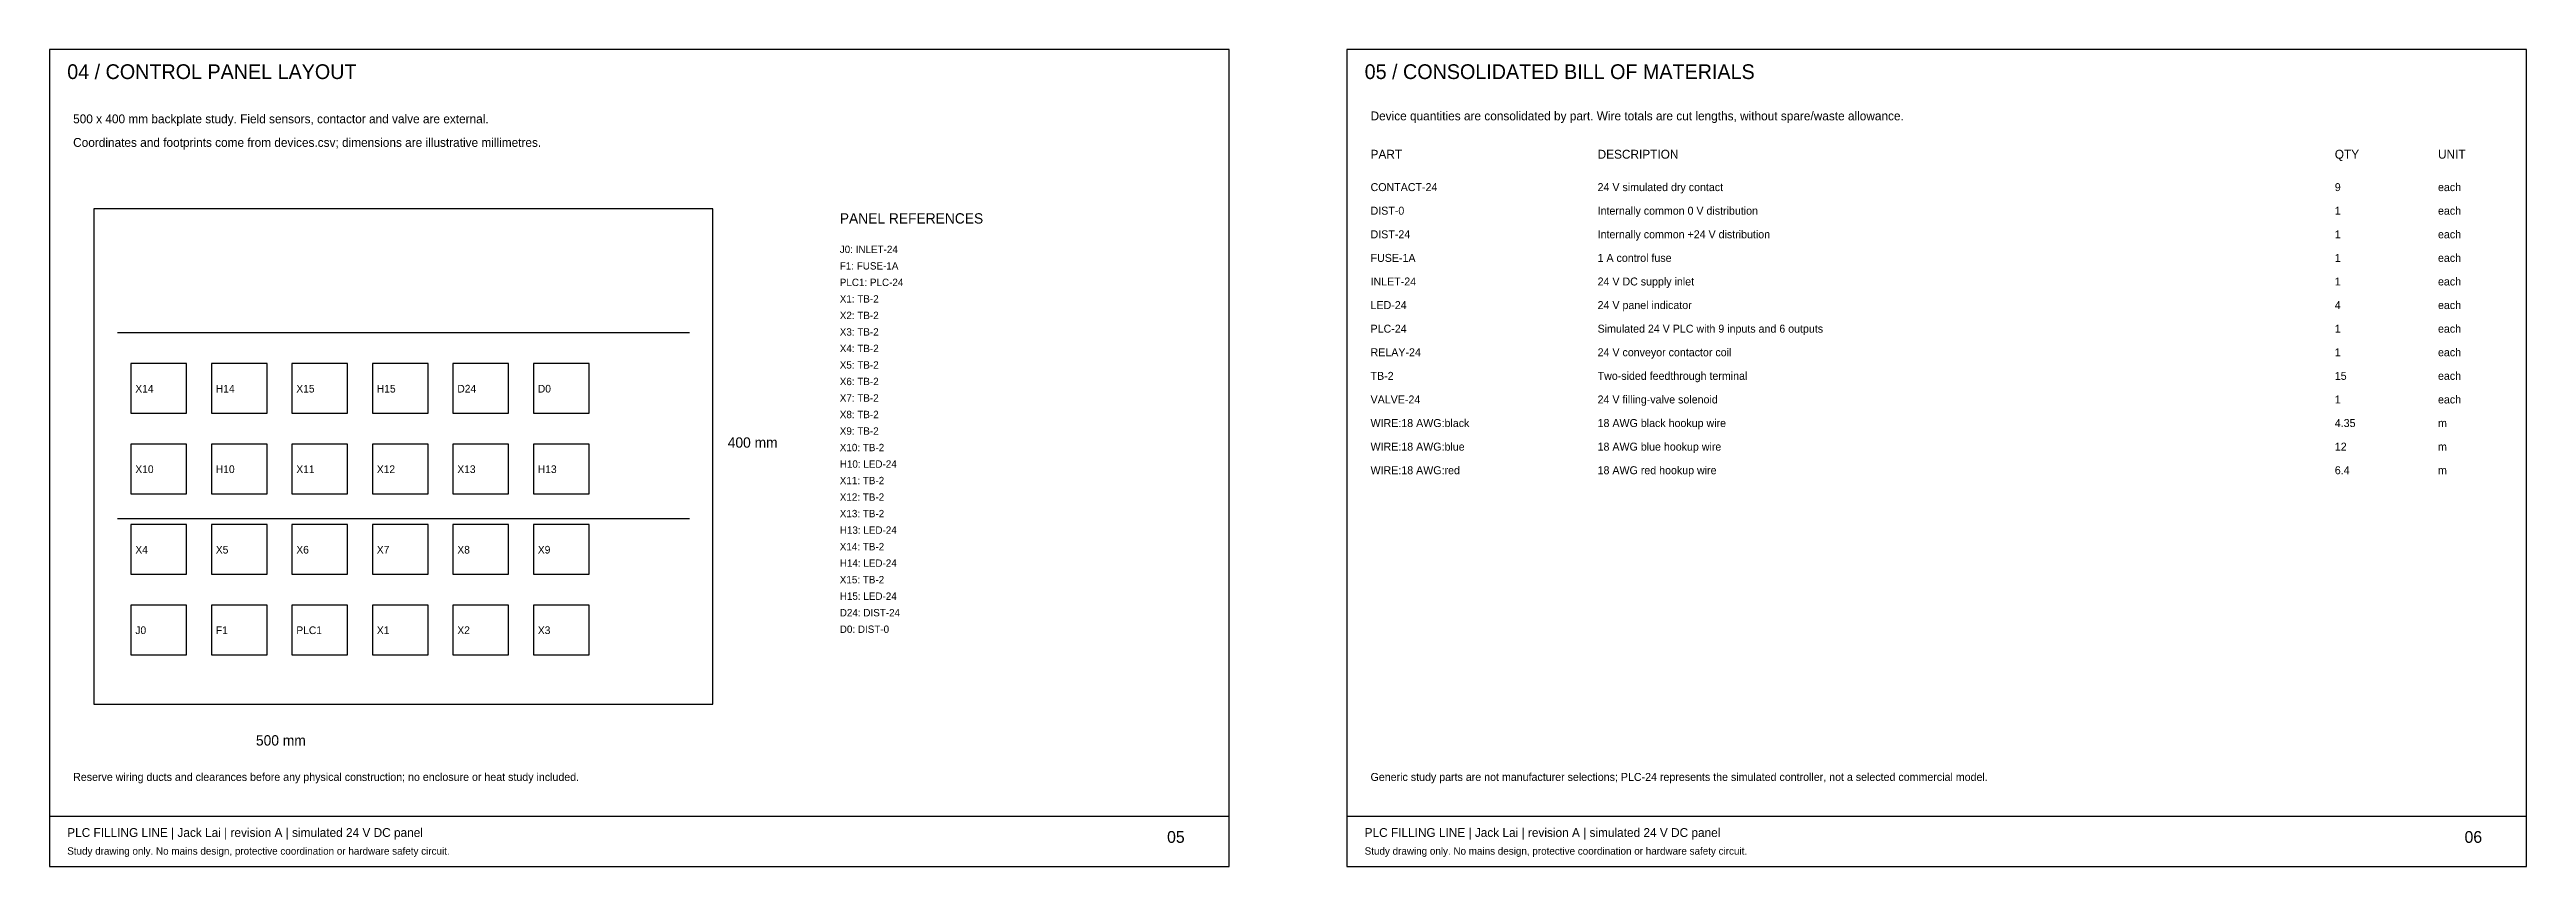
# Model space of a CAD drawing. Header units: millimetres. Extents: x 10 to 2610, y 10 to 287.
# Drawn here: x 1770 to 2610, y 10 to 287 of the extents above; entities that cross this region are included whole.
import ezdxf

# ---------------------------------------------------------------- set-up
doc = ezdxf.new("R2010")
doc.units = ezdxf.units.MM
doc.layers.add('SHEET_5', color=7, linetype='Continuous')
doc.layers.add('SHEET_6', color=7, linetype='Continuous')

msp = doc.modelspace()

# ---------------------------------------------------------------- linework, layer by layer
at = {"layer": 'SHEET_5'}
for p, q in [((1793, 191), (1987, 191)), ((1793, 128), (1987, 128)), ((1770, 27), (2170, 27))]:
    msp.add_line(p, q, dxfattribs=at)
for points in [[(1770, 10), (2170, 10), (2170, 287), (1770, 287)], [(1785, 65), (1995, 65), (1995, 233), (1785, 233)], [(1797.6, 163.7), (1816.5, 163.7), (1816.5, 180.5), (1797.6, 180.5)], [(1824.9, 163.7), (1843.8, 163.7), (1843.8, 180.5), (1824.9, 180.5)], [(1852.2, 163.7), (1871.1, 163.7), (1871.1, 180.5), (1852.2, 180.5)], [(1879.5, 163.7), (1898.4, 163.7), (1898.4, 180.5), (1879.5, 180.5)], [(1906.8, 163.7), (1925.7, 163.7), (1925.7, 180.5), (1906.8, 180.5)], [(1934.1, 163.7), (1953, 163.7), (1953, 180.5), (1934.1, 180.5)], [(1797.6, 136.4), (1816.5, 136.4), (1816.5, 153.2), (1797.6, 153.2)], [(1824.9, 136.4), (1843.8, 136.4), (1843.8, 153.2), (1824.9, 153.2)], [(1852.2, 136.4), (1871.1, 136.4), (1871.1, 153.2), (1852.2, 153.2)], [(1879.5, 136.4), (1898.4, 136.4), (1898.4, 153.2), (1879.5, 153.2)], [(1906.8, 136.4), (1925.7, 136.4), (1925.7, 153.2), (1906.8, 153.2)], [(1934.1, 136.4), (1953, 136.4), (1953, 153.2), (1934.1, 153.2)], [(1797.6, 109.1), (1816.5, 109.1), (1816.5, 125.9), (1797.6, 125.9)], [(1824.9, 109.1), (1843.8, 109.1), (1843.8, 125.9), (1824.9, 125.9)], [(1852.2, 109.1), (1871.1, 109.1), (1871.1, 125.9), (1852.2, 125.9)], [(1879.5, 109.1), (1898.4, 109.1), (1898.4, 125.9), (1879.5, 125.9)], [(1906.8, 109.1), (1925.7, 109.1), (1925.7, 125.9), (1906.8, 125.9)], [(1934.1, 109.1), (1953, 109.1), (1953, 125.9), (1934.1, 125.9)], [(1797.6, 81.8), (1816.5, 81.8), (1816.5, 98.6), (1797.6, 98.6)], [(1824.9, 81.8), (1843.8, 81.8), (1843.8, 98.6), (1824.9, 98.6)], [(1852.2, 81.8), (1871.1, 81.8), (1871.1, 98.6), (1852.2, 98.6)], [(1879.5, 81.8), (1898.4, 81.8), (1898.4, 98.6), (1879.5, 98.6)], [(1906.8, 81.8), (1925.7, 81.8), (1925.7, 98.6), (1906.8, 98.6)], [(1934.1, 81.8), (1953, 81.8), (1953, 98.6), (1934.1, 98.6)]]:
    msp.add_lwpolyline(points, close=True, dxfattribs=at)
at = {"layer": 'SHEET_6'}
msp.add_line((2210, 27), (2610, 27), dxfattribs=at)
msp.add_lwpolyline([(2210, 10), (2610, 10), (2610, 287), (2210, 287)], close=True, dxfattribs=at)

# ---------------------------------------------------------------- texts
at = {"layer": 'SHEET_5'}
for s, height, p in [('04 / CONTROL PANEL LAYOUT', 5, (1776, 277)), ('500 x 400 mm backplate study. Field sensors, contactor and valve are external.', 3, (1778, 262)), ('Coordinates and footprints come from devices.csv; dimensions are illustrative millimetres.', 3, (1778, 254)), ('PANEL REFERENCES', 3.5, (2038, 228)), ('J0: INLET-24', 2.5, (2038, 218)), ('F1: FUSE-1A', 2.5, (2038, 212.4)), ('X1: TB-2', 2.5, (2038, 201.2)), ('PLC1: PLC-24', 2.5, (2038, 206.8)), ('X2: TB-2', 2.5, (2038, 195.6)), ('X3: TB-2', 2.5, (2038, 190)), ('X4: TB-2', 2.5, (2038, 184.4)), ('X5: TB-2', 2.5, (2038, 178.8)), ('X14', 2.6, (1799.1, 170.7)), ('H14', 2.6, (1826.4, 170.7)), ('X15', 2.6, (1853.7, 170.7)), ('H15', 2.6, (1881, 170.7)), ('D24', 2.6, (1908.3, 170.7)), ('D0', 2.6, (1935.6, 170.7)), ('X6: TB-2', 2.5, (2038, 173.2)), ('X7: TB-2', 2.5, (2038, 167.6)), ('X8: TB-2', 2.5, (2038, 162)), ('400 mm', 3.5, (2000, 152)), ('X9: TB-2', 2.5, (2038, 156.4)), ('X10: TB-2', 2.5, (2038, 150.8)), ('X10', 2.6, (1799.1, 143.4)), ('H10', 2.6, (1826.4, 143.4)), ('X11', 2.6, (1853.7, 143.4)), ('X12', 2.6, (1881, 143.4)), ('X13', 2.6, (1908.3, 143.4)), ('H13', 2.6, (1935.6, 143.4)), ('H10: LED-24', 2.5, (2038, 145.2)), ('X11: TB-2', 2.5, (2038, 139.6)), ('X12: TB-2', 2.5, (2038, 134)), ('X13: TB-2', 2.5, (2038, 128.4)), ('X4', 2.6, (1799.1, 116.1)), ('X5', 2.6, (1826.4, 116.1)), ('X6', 2.6, (1853.7, 116.1)), ('X7', 2.6, (1881, 116.1)), ('X8', 2.6, (1908.3, 116.1)), ('X9', 2.6, (1935.6, 116.1)), ('X14: TB-2', 2.5, (2038, 117.2)), ('H13: LED-24', 2.5, (2038, 122.8)), ('H14: LED-24', 2.5, (2038, 111.6)), ('X15: TB-2', 2.5, (2038, 106)), ('H15: LED-24', 2.5, (2038, 100.4)), ('D24: DIST-24', 2.5, (2038, 94.8)), ('J0', 2.6, (1799.1, 88.8)), ('F1', 2.6, (1826.4, 88.8)), ('PLC1', 2.6, (1853.7, 88.8)), ('X1', 2.6, (1881, 88.8)), ('X2', 2.6, (1908.3, 88.8)), ('X3', 2.6, (1935.6, 88.8)), ('D0: DIST-0', 2.5, (2038, 89.2)), ('500 mm', 3.5, (1840, 51)), ('Reserve wiring ducts and clearances before any physical construction; no enclosure or heat study included.', 2.7, (1778, 39)), ('PLC FILLING LINE | Jack Lai | revision A | simulated 24 V DC panel', 3, (1776, 20)), ('05', 4, (2149, 18)), ('Study drawing only. No mains design, protective coordination or hardware safety circuit.', 2.5, (1776, 14))]:
    msp.add_text(s, height=height, dxfattribs=at).set_placement(p)
at = {"layer": 'SHEET_6'}
for s, height, p in [('05 / CONSOLIDATED BILL OF MATERIALS', 5, (2216, 277)), ('Device quantities are consolidated by part. Wire totals are cut lengths, without spare/waste allowance.', 3, (2218, 263)), ('PART', 3, (2218, 250)), ('DESCRIPTION', 3, (2295, 250)), ('QTY', 3, (2545, 250)), ('UNIT', 3, (2580, 250)), ('CONTACT-24', 2.7, (2218, 239)), ('24 V simulated dry contact', 2.7, (2295, 239)), ('9', 2.7, (2545, 239)), ('each', 2.7, (2580, 239)), ('DIST-0', 2.7, (2218, 231)), ('Internally common 0 V distribution', 2.7, (2295, 231)), ('1', 2.7, (2545, 231)), ('each', 2.7, (2580, 231)), ('DIST-24', 2.7, (2218, 223)), ('Internally common +24 V distribution', 2.7, (2295, 223)), ('1', 2.7, (2545, 223)), ('each', 2.7, (2580, 223)), ('FUSE-1A', 2.7, (2218, 215)), ('1 A control fuse', 2.7, (2295, 215)), ('1', 2.7, (2545, 215)), ('each', 2.7, (2580, 215)), ('LED-24', 2.7, (2218, 199)), ('INLET-24', 2.7, (2218, 207)), ('24 V DC supply inlet', 2.7, (2295, 207)), ('24 V panel indicator', 2.7, (2295, 199)), ('4', 2.7, (2545, 199)), ('1', 2.7, (2545, 207)), ('each', 2.7, (2580, 207)), ('each', 2.7, (2580, 199)), ('PLC-24', 2.7, (2218, 191)), ('Simulated 24 V PLC with 9 inputs and 6 outputs', 2.7, (2295, 191)), ('1', 2.7, (2545, 191)), ('each', 2.7, (2580, 191)), ('RELAY-24', 2.7, (2218, 183)), ('24 V conveyor contactor coil', 2.7, (2295, 183)), ('1', 2.7, (2545, 183)), ('each', 2.7, (2580, 183)), ('TB-2', 2.7, (2218, 175)), ('Two-sided feedthrough terminal', 2.7, (2295, 175)), ('15', 2.7, (2545, 175)), ('each', 2.7, (2580, 175)), ('VALVE-24', 2.7, (2218, 167)), ('24 V filling-valve solenoid', 2.7, (2295, 167)), ('1', 2.7, (2545, 167)), ('each', 2.7, (2580, 167)), ('WIRE:18 AWG:black', 2.7, (2218, 159)), ('18 AWG black hookup wire', 2.7, (2295, 159)), ('4.35', 2.7, (2545, 159)), ('m', 2.7, (2580, 159)), ('WIRE:18 AWG:blue', 2.7, (2218, 151)), ('18 AWG blue hookup wire', 2.7, (2295, 151)), ('12', 2.7, (2545, 151)), ('m', 2.7, (2580, 151)), ('WIRE:18 AWG:red', 2.7, (2218, 143)), ('18 AWG red hookup wire', 2.7, (2295, 143)), ('6.4', 2.7, (2545, 143)), ('m', 2.7, (2580, 143)), ('Generic study parts are not manufacturer selections; PLC-24 represents the simulated controller, not a selected commercial model.', 2.7, (2218, 39)), ('PLC FILLING LINE | Jack Lai | revision A | simulated 24 V DC panel', 3, (2216, 20)), ('06', 4, (2589, 18)), ('Study drawing only. No mains design, protective coordination or hardware safety circuit.', 2.5, (2216, 14))]:
    msp.add_text(s, height=height, dxfattribs=at).set_placement(p)

doc.saveas('drawing.dxf')
